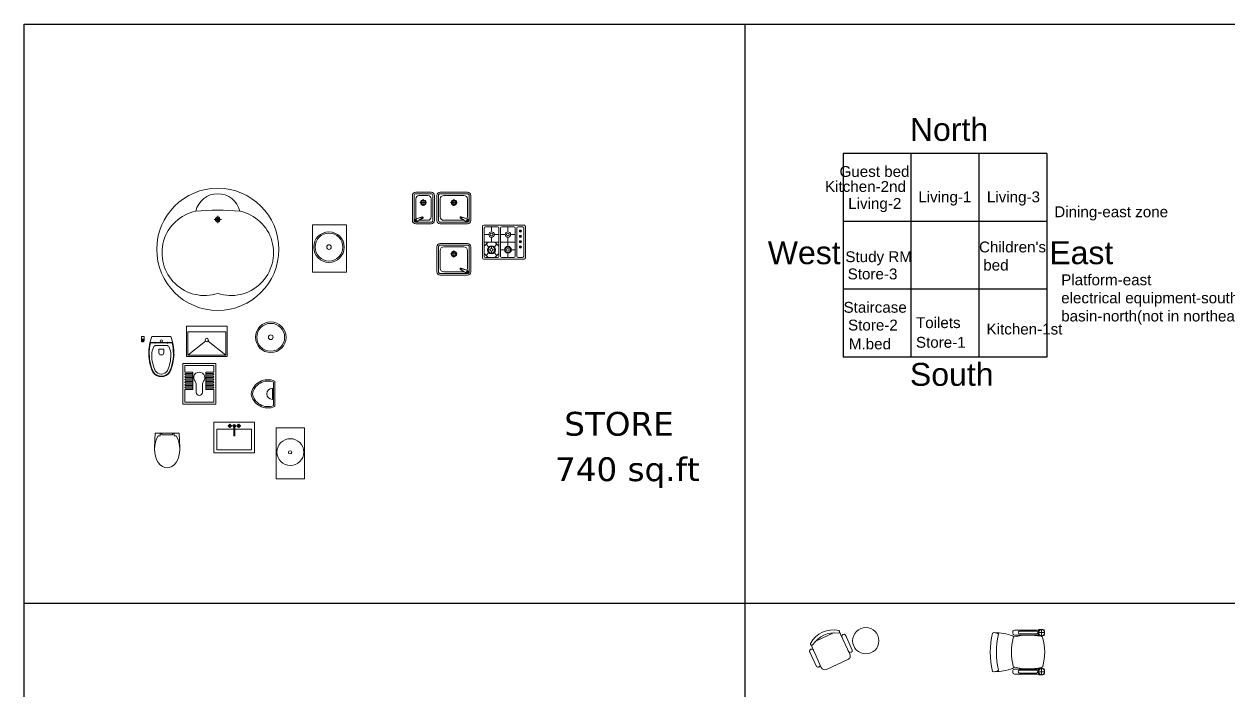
# Model space of a CAD drawing. Header units: millimetres. Extents: x 828494 to 5219521, y -272453 to 431064.
# Drawn here: x 2678440 to 2696195, y 198556 to 208378 of the extents above; entities that cross this region are included whole.
import ezdxf

# ---------------------------------------------------------------- set-up
doc = ezdxf.new("R2010")
doc.units = ezdxf.units.MM
doc.header["$LTSCALE"] = 5
doc.header["$MEASUREMENT"] = 0
for name, color, linetype, lineweight in [('A-FURN', 252, 'Continuous', 9), ('Furniture-Mobius', 35, 'Continuous', 5), ('Plumbing-Mobius', 6, 'Continuous', 9), ('Text 1-Mobius', 2, 'Continuous', 13), ('Text 2-Mobius', 1, 'Continuous', 13), ('Text-Area-Mobius', 57, 'Continuous', 9), ('Theatre Seat-Mobius', 5, 'Continuous', 9)]:
    doc.layers.add(name, color=color, linetype=linetype, lineweight=lineweight)
doc.styles.add('MEG-1', font='verdana.ttf')
doc.styles.add('Mobius-2', font='arial.ttf')

# ---------------------------------------------------------------- blocks, each defined once
blk = doc.blocks.new('Vastu block Mobius Architects')
at = {"lineweight": 30}
for p, q in [((-150, 150), (-150, 0)), ((0, 150), (-150, 150)), ((-100, 150), (-100, 0)), ((-50, 150), (-50, 0)), ((0, 150), (0, 0)), ((0, 100), (-150, 100)), ((0, 50), (-150, 50)), ((0, 0), (-150, 0))]:
    blk.add_line(p, q, dxfattribs=at)
at = {"layer": 'Text 2-Mobius', "color": 1, "char_height": 16.875, "attachment_point": 4, "style": 'Mobius-2'}
for s, insert in [('North', (-100.78, 167.57)), ('West', (-205.53, 76.77)), ('East', (1.89, 76.77)), ('South', (-100.78, -12.82))]:
    blk.add_mtext(s, dxfattribs=dict(at, insert=insert))
at = {"layer": 'Text 2-Mobius', "color": 7, "char_height": 8, "attachment_point": 4, "style": 'Mobius-2'}
for s, insert in [('Guest bed', (-152.66, 136.68)), ('Kitchen-2nd', (-163.36, 125.63)), ('Living-2', (-146.25, 112)), ('Living-1', (-94.63, 116.81)), ('Living-3', (-44.06, 116.81)), ('Dining-east zone', (5.59, 105.84)), ("Children's\\P bed", (-49.86, 74.4)), ('Study RM', (-148.36, 72.75)), ('Store-3', (-146.67, 61.21)), ('Platform-east\\Pelectrical equipment-southeast\\Pbasin-north(not in northeast)', (10.68, 42.41)), ('Staircase', (-149.7, 36.64)), ('Store-2', (-146.38, 23.55)), ('Toilets', (-96.35, 25.33)), ('Kitchen-1st', (-44.33, 20.61)), ('M.bed', (-145.78, 9.7)), ('Store-1', (-96.35, 10.86))]:
    blk.add_mtext(s, dxfattribs=dict(at, insert=insert))
blk = doc.blocks.new('WB-M1')
at = {"layer": 'Plumbing-Mobius', "ltscale": 300}
for p, q in [((-21, 227), (-280, 20)), ((21, 227), (280, 20))]:
    blk.add_line(p, q, dxfattribs=at)
at = {"layer": 'Plumbing-Mobius'}
for points in [[(300, 445), (-300, 445), (-300, 0), (300, 0)], [(280, 365), (-280, 365), (-280, 20), (280, 20)]]:
    blk.add_lwpolyline(points, close=True, dxfattribs=at)
blk.add_circle((0, 242), 25.6, dxfattribs=at)
blk = doc.blocks.new('WC-m1')
at = {"layer": 'Plumbing-Mobius'}
for p, q in [((-141, 0), (141, 0)), ((-79, -132), (80, -132))]:
    blk.add_line(p, q, dxfattribs=at)
at = {"layer": 'Plumbing-Mobius', "extrusion": (0, 0, -1)}
for p, q in [((-294, -55), (-294, 0)), ((-294, 0), (-254, 0)), ((-294, -55), (-291, -55)), ((-292, -57), (-286, -49)), ((-255, -57), (-292, -57)), ((-292, -66), (-292, -57)), ((-255, -66), (-292, -66)), ((-292, -66), (-292, -68)), ((-256, -68), (-292, -68)), ((-291, -68), (-287, -72)), ((-260, -72), (-287, -72)), ((-287, -72), (-285, -75)), ((-261, -49), (-286, -49)), ((-283, -77), (-265, -77)), ((-283, -77), (-283, -78)), ((-283, -78), (-265, -78)), ((-265, -77), (-265, -78)), ((-260, -72), (-262, -75)), ((-261, -49), (-255, -57)), ((-257, -68), (-260, -72)), ((-257, -55), (-254, -55)), ((-256, -68), (-256, -66)), ((-255, -66), (-255, -57)), ((-254, -55), (-254, 0))]:
    blk.add_line(p, q, dxfattribs=at)
at = {"layer": 'Plumbing-Mobius', "lineweight": 5}
for p, q in [((164, -90), (-164, -90)), ((160, -95), (-160, -95)), ((-35, -186), (35, -186)), ((-35, -186), (-35, -242)), ((-5, -272), (5, -272)), ((35, -186), (35, -242))]:
    blk.add_line(p, q, dxfattribs=at)
for centre, radius in [((-90, -92), 6.4), ((0, -66), 18), ((90, -92), 6.4)]:
    blk.add_circle(centre, radius, dxfattribs=at)
at = {"layer": 'Plumbing-Mobius', "extrusion": (0, 0, -1)}
for centre, radius, start, end in [((274, -49), 12.8, 0, 180), ((283, -74), 3, 270, 330.9428), ((265, -74), 3, 209.0572, 270)]:
    blk.add_arc(centre, radius, start, end, dxfattribs=at)
at = {"layer": 'Plumbing-Mobius'}
for centre, radius, start, end in [((591, -261), 777, 160.4072, 180.0023), ((175, -284), 317, 156.7877, 176.8524), ((-73, -179), 47.7, 97.7267, 155.0845), ((73, -179), 47.7, 24.9155, 82.2733), ((-175, -284), 317, 3.1476, 23.2123), ((-591, -261), 777, 359.9977, 19.5928), ((496, -245), 682, 181.3004, 204.4184), ((-111, -270), 30, 174.5318, 183.3335), ((513, -255), 655, 181.4687, 202.6395), ((-513, -255), 655, 337.3605, 358.5313), ((-495, -245), 682, 335.5816, 358.6996), ((112, -270), 30, 356.6665, 5.4682), ((4, -438), 157, 214.6415, 268.7898), ((4, -438), 117, 215.8121, 268.7898), ((-3, -438), 117, 271.2102, 324.159), ((-3, -438), 157, 271.2102, 325.3585)]:
    blk.add_arc(centre, radius, start, end, dxfattribs=at)
at = {"layer": 'Plumbing-Mobius', "lineweight": 5}
for centre, radius, start, end in [((591, -261), 774, 167.2912, 180.0023), ((591, -261), 769, 167.5887, 180.0023), ((-591, -261), 769, 359.9977, 12.4113), ((-591, -261), 774, 359.9977, 12.7088), ((496, -245), 679, 181.3004, 204.4184), ((496, -245), 674, 181.3004, 204.4184), ((-5, -242), 30, 180, 270), ((5, -242), 30, 270, 0), ((-495, -245), 674, 335.5816, 358.6996), ((-495, -245), 679, 335.5816, 358.6996), ((4, -438), 154, 214.6415, 268.7898), ((4, -438), 149, 214.6415, 268.7898), ((-3, -438), 149, 271.2102, 325.3585), ((-3, -438), 154, 271.2102, 325.3585)]:
    blk.add_arc(centre, radius, start, end, dxfattribs=at)
blk = doc.blocks.new('Urinal-M1')
at = {"layer": 'Plumbing-Mobius'}
blk.add_line((-35, -82), (-35, 82), dxfattribs=at)
for points in [[(0, 187, 0.48703), (-349, 0, 0.48703), (0, -187)], [(-20, 174, 0.465301), (-328, 0, 0.465301), (-20, -174)]]:
    blk.add_lwpolyline(points, format="xyb", close=True, dxfattribs=at)
blk.add_arc((-35, 0), 82, 90.1372, 270.1372, dxfattribs=at)
blk = doc.blocks.new('Indian Pan-m1')
at = {"layer": 'Plumbing-Mobius'}
for p, q in [((-241, 0), (241, 0)), ((-241, -600), (-241, 0)), ((241, 0), (241, -600)), ((-212, -28), (212, -28)), ((-212, -127), (-212, -28)), ((-212, -127), (-94, -127)), ((-202, -147), (-94, -147)), ((-94, -167), (-202, -167)), ((-94, -127), (-94, -384)), ((94, -127), (94, -384)), ((212, -127), (94, -127)), ((202, -147), (94, -147)), ((94, -167), (202, -167)), ((212, -28), (212, -127)), ((-202, -186), (-94, -186)), ((-94, -206), (-202, -206)), ((-202, -226), (-94, -226)), ((-94, -246), (-202, -246)), ((-202, -265), (-94, -265)), ((-94, -285), (-202, -285)), ((-202, -305), (-94, -305)), ((-94, -324), (-202, -324)), ((-202, -344), (-94, -344)), ((-45, -427), (-45, -313)), ((45, -313), (45, -427)), ((202, -186), (94, -186)), ((94, -206), (202, -206)), ((202, -226), (94, -226)), ((94, -246), (202, -246)), ((202, -265), (94, -265)), ((94, -285), (202, -285)), ((202, -305), (94, -305)), ((94, -324), (202, -324)), ((202, -344), (94, -344)), ((-94, -384), (-212, -384)), ((-212, -572), (-212, -384)), ((-94, -364), (-202, -364)), ((94, -364), (202, -364)), ((94, -384), (212, -384)), ((212, -384), (212, -572)), ((241, -600), (-241, -600)), ((212, -572), (-212, -572))]:
    blk.add_line(p, q, dxfattribs=at)
for centre, radius, start, end in [((-202, -157), 9.87, 90, 270), ((0, -210), 82.5, 0, 219.6308), ((202, -157), 9.87, 270, 90), ((-202, -196), 9.87, 90, 270), ((-202, -236), 9.87, 90, 270), ((-202, -275), 9.87, 90, 270), ((-202, -315), 9.87, 90, 270), ((-202, -354), 9.87, 90, 270), ((-124, -313), 78.9, 0, 39.6307), ((124, -313), 78.9, 140.3693, 180), ((0, -210), 82.5, 320.3693, 0), ((202, -196), 9.87, 270, 90), ((202, -236), 9.87, 270, 90), ((202, -275), 9.87, 270, 90), ((202, -315), 9.87, 270, 90), ((202, -354), 9.87, 270, 90), ((0, -427), 45.4, 180, 0)]:
    blk.add_arc(centre, radius, start, end, dxfattribs=at)
blk = doc.blocks.new('WB-M2')
at = {"layer": 'Plumbing-Mobius'}
for radius in [225, 205, 33.8]:
    blk.add_circle((0, 0), radius, dxfattribs=at)
blk = doc.blocks.new('hfgh')
at = {"layer": 'Furniture-Mobius'}
for p, q in [((53586, 11180), (53586, 11504)), ((53663, 11558), (53663, 11126)), ((54157, 11634), (53779, 11634)), ((54273, 11126), (54273, 11558)), ((54349, 11180), (54349, 11504)), ((53739, 11050), (54197, 11050))]:
    blk.add_line(p, q, dxfattribs=at)
for centre, radius, start, end in [((53968, 11228), 508, 53.1301, 126.8699), ((53624, 11493), 39.7, 343.7398, 196.2602), ((53686, 11618), 27.9, 143.3099, 302.0274), ((53739, 11558), 76.2, 152.4156, 180), ((53968, 11173), 499, 57.5758, 122.4242), ((54250, 11618), 27.9, 237.9726, 36.6901), ((54197, 11558), 76.2, 0, 27.5844), ((54311, 11493), 39.7, 343.7398, 196.2602), ((53624, 11191), 39.7, 163.7398, 16.2602), ((53739, 11126), 76.2, 180, 270), ((54197, 11126), 76.2, 270, 0), ((54311, 11191), 39.7, 163.7398, 16.2602)]:
    blk.add_arc(centre, radius, start, end, dxfattribs=at)
blk = doc.blocks.new('A$C68557CA6')
at = {"layer": 'A-FURN'}
for p, q in [((0, -230), (0, 230)), ((20, 250), (612, 250)), ((85, 225), (25, 165)), ((25, -205), (25, 205)), ((45, 225), (221, 225)), ((55, 195), (99, 149)), ((211, 195), (167, 149)), ((181, 225), (241, 165)), ((241, -205), (241, 205)), ((241, -205), (241, 205)), ((266, -205), (266, 205)), ((286, 225), (462, 225)), ((374, 162), (374, 225)), ((482, 205), (482, -205)), ((507, 205), (507, -205)), ((527, 225), (587, 225)), ((607, 205), (607, -205)), ((632, 230), (632, -230)), ((85, 0), (25, 60)), ((241, 0), (25, 0)), ((55, 30), (99, 76)), ((113, 112), (73, 112)), ((133, 132), (133, 172)), ((133, 52), (133, 92)), ((133, 0), (133, -63)), ((153, 112), (193, 112)), ((211, 30), (167, 76)), ((181, 0), (241, 60)), ((324, 112), (266, 112)), ((374, -63), (374, 62)), ((424, 112), (482, 112)), ((543, 74), (573, 74)), ((543, 71), (550, 71)), ((543, 69), (573, 69)), ((83, -113), (25, -113)), ((133, -163), (133, -225)), ((183, -113), (241, -113)), ((266, 0), (482, 0)), ((324, -113), (266, -113)), ((374, -163), (374, -225)), ((424, -113), (482, -113)), ((543, -5), (573, -5)), ((543, -7), (550, -7)), ((543, -10), (573, -10)), ((543, -83), (573, -83)), ((543, -86), (550, -86)), ((543, -88), (573, -88)), ((543, -162), (573, -162)), ((543, -164), (550, -164)), ((543, -167), (573, -167)), ((612, -250), (20, -250)), ((221, -225), (45, -225)), ((462, -225), (286, -225)), ((587, -225), (527, -225))]:
    blk.add_line(p, q, dxfattribs=at)
for centre, radius in [((133, 112), 60), ((133, 112), 50), ((133, 112), 20), ((374, 112), 50), ((374, 112), 40), ((374, 112), 20), ((558, 71), 15), ((558, -7), 15), ((133, -113), 40), ((133, -113), 20), ((374, -113), 40), ((374, -113), 20), ((558, -86), 15), ((558, -164), 15)]:
    blk.add_circle(centre, radius, dxfattribs=at)
for centre, start, end in [((20, 230), 90, 180), ((45, 205), 90, 180), ((221, 205), 0, 90), ((286, 205), 90, 180), ((462, 205), 0, 90), ((527, 205), 90, 180), ((587, 205), 0, 90), ((612, 230), 0, 90), ((20, -230), 180, 270), ((45, -205), 180, 270), ((221, -205), 270, 0), ((286, -205), 180, 270), ((462, -205), 270, 0), ((527, -205), 180, 270), ((587, -205), 270, 0), ((612, -230), 270, 0)]:
    blk.add_arc(centre, 20, start, end, dxfattribs=at)
blk = doc.blocks.new('A$C4B3E517B')
at = {"layer": 'Plumbing-Mobius'}
for p, q in [((-150, 709), (-203, 800)), ((-145, 711), (-182, 764)), ((-167, 816), (-132, 717)), ((-136, 715), (-153, 777)), ((79, 651), (79, 751)), ((129, 701), (29, 701)), ((129, 250), (29, 250)), ((79, 300), (79, 200)), ((-150, 152), (-203, 61)), ((-145, 150), (-182, 97)), ((-167, 44), (-132, 144)), ((-136, 146), (-153, 84))]:
    blk.add_line(p, q, dxfattribs=at)
at = {"layer": 'Plumbing-Mobius', "linetype": 'Continuous'}
for points in [[(0, 861), (-184, 861, 0.414214), (-234, 811), (-234, 584, 0.414214), (-184, 534), (0, 534)], [(0, 837), (-184, 837, 0.414214), (-210, 811), (-210, 584, 0.414214), (-184, 558), (0, 558)], [(-182, 764, 0.021525), (-183, 760), (-183, 635, 0.414214), (-133, 585), (132, 585, 0.414214), (182, 635), (182, 760), (182, 760, 0.414214), (132, 810), (-133, 810, 0.154624), (-161, 801, 0.154624)], [(0, 861), (183, 861, -0.414214), (233, 811), (233, 584, -0.414214), (183, 534), (0, 534)], [(0, 837), (183, 837, -0.414214), (209, 811), (209, 584, -0.414214), (183, 558), (0, 558)], [(0, 0), (-184, 0, -0.414214), (-234, 50), (-234, 450, -0.414214), (-184, 500), (0, 500)], [(0, 24), (-184, 24, -0.414214), (-210, 50), (-210, 450, -0.414214), (-184, 476), (0, 476)], [(-182, 97, -0.021525), (-183, 101), (-183, 399, -0.414214), (-133, 449), (132, 449, -0.414214), (182, 399), (182, 101), (182, 101, -0.414214), (132, 51), (-133, 51, -0.154624), (-161, 60, -0.154624)], [(0, 0), (183, 0, 0.414214), (233, 50), (233, 450, 0.414214), (183, 500), (0, 500)], [(0, 24), (183, 24, 0.414214), (209, 50), (209, 450, 0.414214), (183, 476), (0, 476)]]:
    blk.add_lwpolyline(points, format="xyb", dxfattribs=at)
at = {"layer": 'Plumbing-Mobius'}
for centre in [(-185, 808), (-185, 53)]:
    blk.add_circle(centre, 10, dxfattribs=at)
at = {"layer": 'Plumbing-Mobius', "linetype": 'Continuous'}
for centre, radius in [((79, 701), 40), ((79, 701), 30), ((79, 250), 40), ((79, 250), 30)]:
    blk.add_circle(centre, radius, dxfattribs=at)
at = {"layer": 'Plumbing-Mobius'}
for centre, radius, start, end in [((-185, 808), 20, 25.0097, 205.0097), ((-141, 713), 10, 205.0097, 25.0097), ((-141, 713), 5, 205.0097, 25.0097), ((-185, 53), 20, 154.9903, 334.9903), ((-141, 148), 10, 334.9903, 154.9903), ((-141, 148), 5, 334.9903, 154.9903)]:
    blk.add_arc(centre, radius, start, end, dxfattribs=at)
blk = doc.blocks.new('jacuzzi-Mob')
at = {"layer": 'Furniture-Mobius'}
for p, q in [((-55, 439.630737), (55, 439.630737)), ((0, 494.630737), (0, 384.630737))]:
    blk.add_line(p, q, dxfattribs=at)
for centre, radius in [((0, 0), 900.000061), ((0, 439.630737), 35), ((0, 439.630737), 20)]:
    blk.add_circle(centre, radius, dxfattribs=at)
for centre, radius, start, end in [((0, 486.028931), 333.971105, 13.3101579988, 166.6898440025), ((-193.471069, -51.840454), 628.669991, 102.0765150007, 287.9234899998), ((0, -3226.034912), 3802.864293, 85.0974020039, 94.9025840045), ((193.471009, -51.840454), 628.669887, 252.0765259976, 77.9234830017)]:
    blk.add_arc(centre, radius, start, end, dxfattribs=at)
blk = doc.blocks.new('SINK-1')
at = {"layer": 'Plumbing-Mobius'}
for p, q in [((0, 363), (0, 263)), ((-50, 313), (50, 313)), ((98, 84), (189, 30)), ((100, 88), (153, 51)), ((104, 97), (166, 81)), ((206, 67), (106, 102))]:
    blk.add_line(p, q, dxfattribs=at)
at = {"layer": 'Plumbing-Mobius', "linetype": 'Continuous'}
for points in [[(250, 233), (250, 417, 0.414214), (200, 467), (-200, 467, 0.414214), (-250, 417), (-250, 233)], [(226, 233), (226, 417, 0.414214), (200, 443), (-200, 443, 0.414214), (-226, 417), (-226, 233)], [(153, 51, -0.021525), (149, 51), (-149, 51, -0.414214), (-199, 101), (-199, 366, -0.414214), (-149, 416), (149, 416), (149, 416, -0.414214), (199, 366), (199, 101, -0.154624), (190, 72, -0.154624)], [(250, 233), (250, 50, -0.414214), (200, 0), (-200, 0, -0.414214), (-250, 50), (-250, 233)], [(226, 233), (226, 50, -0.414214), (200, 24), (-200, 24, -0.414214), (-226, 50), (-226, 233)]]:
    blk.add_lwpolyline(points, format="xyb", dxfattribs=at)
for radius in [40, 30]:
    blk.add_circle((0, 313), radius, dxfattribs=at)
at = {"layer": 'Plumbing-Mobius'}
blk.add_circle((197, 48), 10, dxfattribs=at)
for centre, radius, start, end in [((102, 93), 10, 64.9903, 244.9903), ((102, 93), 5, 64.9903, 244.9903), ((197, 48), 20, 244.9903, 64.9903)]:
    blk.add_arc(centre, radius, start, end, dxfattribs=at)
blk = doc.blocks.new('wc')
at = {"layer": 'Plumbing-Mobius'}
for p, q in [((-175, -23), (-187, 187)), ((175, -23), (187, 187)), ((-102, 16), (-135, 16)), ((-102, 16), (-102, -12)), ((-77, 0), (-77, -12)), ((-77, 0), (0, 0)), ((77, 0), (0, 0)), ((77, 0), (77, -12)), ((102, 16), (135, 16)), ((102, 16), (102, -12)), ((-175, -23), (175, -23)), ((-102, -12), (-77, -12)), ((102, -12), (77, -12))]:
    blk.add_line(p, q, dxfattribs=at)
blk.add_ellipse((0, 210), major_axis=(0, 279), ratio=0.669725, start_param=3.945368, end_param=8.621003, dxfattribs=at)
blk = doc.blocks.new('basin')
at = {"layer": 'Plumbing-Mobius'}
for p, q in [((-300, 81), (-300, -369)), ((300, 81), (-300, 81)), ((256, 35), (-256, 35)), ((-256, 35), (-256, -267)), ((256, -267), (256, 35)), ((300, -369), (300, 81)), ((8, -169), (-8, -169)), ((-8, -169), (-8, -323)), ((8, -323), (8, -169)), ((-256, -267), (-8, -267)), ((-40, -313), (-91, -313)), ((-91, -313), (-91, -323)), ((-91, -323), (-40, -323)), ((-60, -292), (-70, -292)), ((-70, -292), (-70, -344)), ((-70, -344), (-60, -344)), ((-60, -344), (-60, -292)), ((-40, -323), (-40, -313)), ((-8, -323), (8, -323)), ((8, -267), (256, -267)), ((40, -323), (40, -313)), ((40, -313), (91, -313)), ((91, -323), (40, -323)), ((60, -344), (60, -292)), ((60, -292), (70, -292)), ((70, -344), (60, -344)), ((70, -292), (70, -344)), ((91, -313), (91, -323)), ((300, -369), (-300, -369))]:
    blk.add_line(p, q, dxfattribs=at)
for centre, start, end in [((-65, -318), 104.4775, 165.5225), ((-65, -318), 194.4775, 255.5225), ((-65, -318), 14.4775, 75.5225), ((-65, -318), 284.4775, 345.5225), ((0, -318), 112.0109, 67.9622), ((65, -318), 104.4775, 165.5225), ((65, -318), 194.4775, 255.5225), ((65, -318), 14.4775, 75.5225), ((65, -318), 284.4775, 345.5225)]:
    blk.add_arc(centre, 20.5, start, end, dxfattribs=at)
blk = doc.blocks.new('Theatre seat-Mobius')
at = {"layer": 'Theatre Seat-Mobius'}
for p, q in [((-470, 295), (-470, 275)), ((-90, 320), (-445, 320)), ((-90, 250), (-445, 250)), ((-120, 305), (-370, 305)), ((-120, 265), (-370, 265)), ((-90, 247), (-90, 322)), ((-90, 285), (0, 285)), ((-80, 332), (-25, 332)), ((-80, 237), (-25, 237)), ((-45, 330), (-45, 240)), ((0, 307), (0, 262)), ((-470, -280), (-470, -300)), ((-90, -255), (-445, -255)), ((-90, -325), (-445, -325)), ((-120, -270), (-370, -270)), ((-120, -310), (-370, -310)), ((-90, -253), (-90, -328)), ((-90, -290), (0, -290)), ((-80, -243), (-25, -243)), ((-25, -338), (-80, -338)), ((-45, -245), (-45, -335)), ((0, -268), (0, -313))]:
    blk.add_line(p, q, dxfattribs=at)
at = {"layer": 'Theatre Seat-Mobius', "extrusion": (0, 0, -1)}
for centre, major_axis, ratio, start_param, end_param in [((456, -3), (0, 1301), 0.966077, 4.493421, 4.931357), ((-740, 204), (0.3, 81.2), 1, -0.379066, 0.795217), ((-753, -559), (1, 844), 1, 0.013822, 0.338112), ((457, -3), (0, 1211), 0.963644, 4.492872, 4.931906), ((200, 0), (0, 724), 0.953976, 4.420582, 5.004196), ((-480, 214), (-1.1, 25), 1, 0.388635, 1.467099), ((-445, 295), (-0.4, 25), 1, -1.556474, 0.014323), ((-445, 275), (0.6, 25), 1, 3.116493, 4.687289), ((-437, 201), (-0.1, 25), 1, -1.289788, -0.210768), ((-234, -736), (0, 984), 1, -0.213427, 0.18769), ((-370, 285), (0.3, 20), 1, 3.126928, 6.268521), ((-120, 285), (-0.5, 20), 1, 0.023255, 3.164848), ((-80, 322), (-0.07, 10), 1, -1.563584, 0.007212), ((-45, 285), (2.2, 44.9), 1, 1.527801, 7.810986), ((-80, 247), (-0.34, 9.99), 1, 3.175921, 4.746717), ((-55, 206), (0.2, 25), 1, 0.178336, 1.278951), ((-707, -3), (-3, 741), 0.954992, 1.279186, 1.862406), ((-25, 307), (0.5, 25), 1, -0.019713, 1.551083), ((-25, 262), (-0.4, 25), 1, 1.585119, 3.155915), ((-740, -210), (0.1, 81.2), 1, 2.341878, 3.516161), ((-753, 553), (0, 844), 1, 2.80212, 3.126411), ((-480, -219), (0.1, 25), 1, 1.527896, 2.793067), ((-445, -280), (-0.4, 25), 1, -1.556474, 0.014323), ((-445, -300), (0.6, 25), 1, 3.116493, 4.687289), ((-437, -202), (-1.5, 25), 1, 3.41573, 4.49475), ((-234, 736), (0, 984), 1, 2.952284, 3.354988), ((-370, -290), (0.3, 20), 1, 3.126928, 6.268521), ((-120, -290), (0, 20), 1, -0.000498, 3.141094), ((-80, -253), (0.16, 10), 1, 4.696255, 6.267052), ((-45, -290), (1, 45), 1, 1.554419, 7.837604), ((-80, -328), (0.21, 10), 1, 3.120528, 4.691324), ((-53, -206), (0.3, 25), 1, 1.835063, 2.941348), ((-25, -268), (0.5, 25), 1, -0.019713, 1.551083), ((-25, -313), (-0.4, 25), 1, 1.585119, 3.155915)]:
    blk.add_ellipse(centre, major_axis=major_axis, ratio=ratio, start_param=start_param, end_param=end_param, dxfattribs=at)

msp = doc.modelspace()

# ---------------------------------------------------------------- linework, layer by layer
for p, q in [((2678439.6, 208378.4), (2725741.7, 208378.4)), ((2689063, 208378.4), (2689063, 182791.3)), ((2678439.6, 199849.4), (2725741.7, 199849.4))]:
    msp.add_line(p, q)
msp.add_lwpolyline([(2678439.6, 208378.4), (2725741.7, 208378.4), (2725741.7, 182791.3), (2678439.6, 182791.3)], close=True)
at = {"layer": 'Furniture-Mobius'}
msp.add_circle((2690843.9, 199295.3), 193.6, dxfattribs=at)
at = {"layer": 'Plumbing-Mobius'}
for points in [[(2682688.8, 205422.5), (2683188.8, 205422.5), (2683188.8, 204722.5), (2682688.8, 204722.5)], [(2682156.9, 201679.6), (2682571.8, 201679.6), (2682571.8, 202429.6), (2682156.9, 202429.6)]]:
    msp.add_lwpolyline(points, close=True, dxfattribs=at)
for centre, radius in [((2682363.8, 202073.6), 197.4), ((2682359.9, 202069.7), 23.5)]:
    msp.add_circle(centre, radius, dxfattribs=at)

# ---------------------------------------------------------------- block references
at = {"xscale": 20, "yscale": 20, "zscale": 20}
msp.add_blockref('Vastu block Mobius Architects', (2693510, 203473), dxfattribs=at)
at = {"layer": 'Furniture-Mobius'}
msp.add_blockref('jacuzzi-Mob', (2681294.2, 205060.7), dxfattribs=at)
at = {"layer": 'Furniture-Mobius', "extrusion": (0, 0, -1), "zscale": -0.9999999999763532, "rotation": 180}
msp.add_blockref('A$C68557CA6', (-2685195.4, 205166.1), dxfattribs=at)
at = {"layer": 'Furniture-Mobius', "xscale": 0.7600000004365378, "yscale": 0.7600000004365378, "zscale": 0.7600000004365378, "rotation": 24.6238298029312}
msp.add_blockref('hfgh', (2656636.2, 174222.3), dxfattribs=at)
at = {"layer": 'Plumbing-Mobius'}
for name, p, rotation in [('A$C4B3E517B', (2685022.8, 205671.2), 90), ('basin', (2681536.9, 202143.5), 180), ('wc', (2680548.1, 202329.8), 180)]:
    msp.add_blockref(name, p, dxfattribs=dict(at, rotation=rotation))
for name, p in [('WB-M2', (2682932.6, 205093.6)), ('SINK-1', (2684772.8, 204679.7)), ('WB-M1', (2681131.6, 203482.2)), ('WB-M2', (2682074.6, 203765.5)), ('WC-m1', (2680462, 203777.2)), ('Indian Pan-m1', (2681022.1, 203379.7)), ('Urinal-M1', (2682133.1, 202932.2))]:
    msp.add_blockref(name, p, dxfattribs=at)
at = {"layer": 'Theatre Seat-Mobius'}
msp.add_blockref('Theatre seat-Mobius', (2693479.7, 199129.5), dxfattribs=at)

# ---------------------------------------------------------------- texts
at = {"layer": 'Text 1-Mobius', "insert": (2687206.9, 202309.4), "char_height": 350, "attachment_point": 8, "rotation": 359.99738, "style": 'MEG-1'}
msp.add_mtext('STORE', dxfattribs=at)
at = {"layer": 'Text-Area-Mobius', "insert": (2687331.2, 201547), "char_height": 350, "attachment_point": 8, "rotation": 359.99738, "style": 'MEG-1'}
msp.add_mtext('740 sq.ft', dxfattribs=at)

doc.saveas('drawing.dxf')
